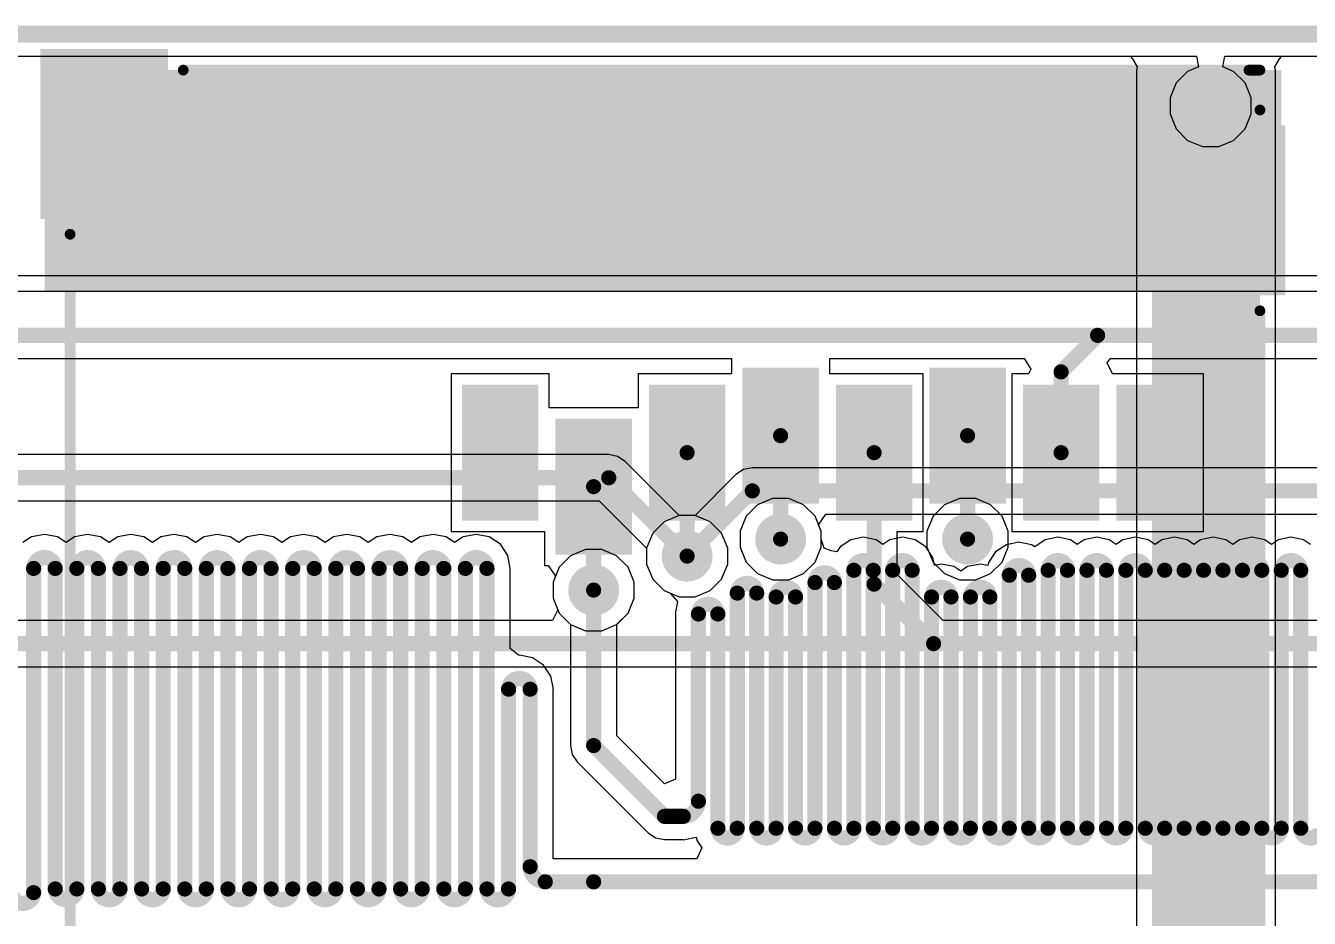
# Model space of a CAD drawing. Header units: inches. Extents: x -3 to 128, y -12 to 41.
# Drawn here: x 15.24 to 30.35, y 22.69 to 33.19 of the extents above; entities that cross this region are included whole.
import ezdxf

# ---------------------------------------------------------------- set-up
doc = ezdxf.new("R2010")
doc.units = ezdxf.units.IN
for name, color, linetype in [('Board Cutout', 216, 'Continuous'), ('Bottom Layer', 5, 'Continuous'), ('Layer 1', 16, 'Continuous'), ('Layer 2', 76, 'Continuous'), ('Top Layer', 1, 'Continuous'), ('Top Overlay', 2, 'Continuous'), ('Top Paste', 8, 'Continuous'), ('Top Solder', 216, 'Continuous'), ('Via Holes', 16, 'Continuous')]:
    doc.layers.add(name, color=color, linetype=linetype)

msp = doc.modelspace()

# ---------------------------------------------------------------- hatches: boundary and pattern name
at = {"layer": 'Bottom Layer'}
h = msp.add_hatch(color=5, dxfattribs=at)
edge = h.paths.add_edge_path()
edge.add_arc((29.185, 32.246), 0.3, 0, 360)
h = msp.add_hatch(color=5, dxfattribs=at)
edge = h.paths.add_edge_path()
edge.add_arc((24.125, 27.15), 0.3, 0, 360)
h = msp.add_hatch(color=5, dxfattribs=at)
edge = h.paths.add_edge_path()
edge.add_arc((26.325, 27.15), 0.3, 0, 360)
h = msp.add_hatch(color=5, dxfattribs=at)
edge = h.paths.add_edge_path()
edge.add_arc((23.025, 26.95), 0.3, 0, 360)
h = msp.add_hatch(color=5, dxfattribs=at)
edge = h.paths.add_edge_path()
edge.add_arc((21.925, 26.55), 0.3, 0, 360)
at = {"layer": 'Layer 1'}
h = msp.add_hatch(color=16, dxfattribs=at)
edge = h.paths.add_edge_path()
edge.add_arc((29.185, 32.246), 0.3, 0, 360)
h = msp.add_hatch(color=16, dxfattribs=at)
edge = h.paths.add_edge_path()
edge.add_arc((24.125, 27.15), 0.3, 0, 360)
h = msp.add_hatch(color=16, dxfattribs=at)
edge = h.paths.add_edge_path()
edge.add_arc((26.325, 27.15), 0.3, 0, 360)
h = msp.add_hatch(color=16, dxfattribs=at)
edge = h.paths.add_edge_path()
edge.add_arc((23.025, 26.95), 0.3, 0, 360)
h = msp.add_hatch(color=16, dxfattribs=at)
edge = h.paths.add_edge_path()
edge.add_arc((21.925, 26.55), 0.3, 0, 360)
at = {"layer": 'Layer 2'}
msp.add_hatch(color=76, dxfattribs=at).paths.add_polyline_path([(29.765, 32.667), (28.495, 32.667), (28.495, 17.466), (29.765, 17.466)])
h = msp.add_hatch(color=76, dxfattribs=at)
edge = h.paths.add_edge_path()
edge.add_arc((29.185, 32.246), 0.3, 0, 360)
h = msp.add_hatch(color=76, dxfattribs=at)
edge = h.paths.add_edge_path()
edge.add_arc((24.125, 27.15), 0.3, 0, 360)
h = msp.add_hatch(color=76, dxfattribs=at)
edge = h.paths.add_edge_path()
edge.add_arc((26.325, 27.15), 0.3, 0, 360)
h = msp.add_hatch(color=76, dxfattribs=at)
edge = h.paths.add_edge_path()
edge.add_arc((23.025, 26.95), 0.3, 0, 360)
h = msp.add_hatch(color=76, dxfattribs=at)
edge = h.paths.add_edge_path()
edge.add_arc((21.925, 26.55), 0.3, 0, 360)
at = {"layer": 'Top Layer'}
for points in [[(16.865, 30.967), (15.465, 30.967), (15.465, 32.867), (16.865, 32.867)], [(30.015, 32.667), (15.465, 32.667), (15.465, 30.067), (30.015, 30.067)], [(30.015, 30.067), (28.615, 30.067), (28.615, 31.967), (30.015, 31.967)], [(24.525, 27.617), (23.725, 27.617), (23.725, 29.117), (24.525, 29.117)], [(26.725, 27.617), (25.925, 27.617), (25.925, 29.117), (26.725, 29.117)], [(21.225, 27.417), (20.425, 27.417), (20.425, 28.917), (21.225, 28.917)], [(23.425, 27.417), (22.625, 27.417), (22.625, 28.917), (23.425, 28.917)], [(25.625, 27.417), (24.825, 27.417), (24.825, 28.917), (25.625, 28.917)], [(27.825, 27.417), (27.025, 27.417), (27.025, 28.917), (27.825, 28.917)], [(28.925, 27.417), (28.125, 27.417), (28.125, 28.917), (28.925, 28.917)], [(22.325, 27.017), (21.525, 27.017), (21.525, 28.517), (22.325, 28.517)]]:
    msp.add_hatch(color=1, dxfattribs=at).paths.add_polyline_path(points)
h = msp.add_hatch(color=1, dxfattribs=at)
edge = h.paths.add_edge_path()
edge.add_arc((29.185, 32.246), 0.3, 0, 360)
h = msp.add_hatch(color=1, dxfattribs=at)
edge = h.paths.add_edge_path()
edge.add_arc((24.125, 27.15), 0.3, 0, 360)
h = msp.add_hatch(color=1, dxfattribs=at)
edge = h.paths.add_edge_path()
edge.add_arc((26.325, 27.15), 0.3, 0, 360)
h = msp.add_hatch(color=1, dxfattribs=at)
edge = h.paths.add_edge_path()
edge.add_arc((23.025, 26.95), 0.3, 0, 360)
h = msp.add_hatch(color=1, dxfattribs=at)
edge = h.paths.add_edge_path()
edge.add_arc((21.925, 26.55), 0.3, 0, 360)
at = {"layer": 'Top Paste'}
for points in [[(16.865, 30.967), (15.465, 30.967), (15.465, 32.867), (16.865, 32.867)], [(30.015, 30.067), (28.615, 30.067), (28.615, 31.967), (30.015, 31.967)], [(24.525, 27.617), (23.725, 27.617), (23.725, 29.117), (24.525, 29.117)], [(26.725, 27.617), (25.925, 27.617), (25.925, 29.117), (26.725, 29.117)], [(21.225, 27.417), (20.425, 27.417), (20.425, 28.917), (21.225, 28.917)], [(23.425, 27.417), (22.625, 27.417), (22.625, 28.917), (23.425, 28.917)], [(25.625, 27.417), (24.825, 27.417), (24.825, 28.917), (25.625, 28.917)], [(27.825, 27.417), (27.025, 27.417), (27.025, 28.917), (27.825, 28.917)], [(28.925, 27.417), (28.125, 27.417), (28.125, 28.917), (28.925, 28.917)], [(22.325, 27.017), (21.525, 27.017), (21.525, 28.517), (22.325, 28.517)]]:
    msp.add_hatch(color=8, dxfattribs=at).paths.add_polyline_path(points)
at = {"layer": 'Top Solder'}
for points in [[(16.915, 30.917), (15.415, 30.917), (15.415, 32.917), (16.915, 32.917)], [(30.065, 30.017), (28.565, 30.017), (28.565, 32.017), (30.065, 32.017)], [(24.575, 27.567), (23.675, 27.567), (23.675, 29.167), (24.575, 29.167)], [(26.775, 27.567), (25.875, 27.567), (25.875, 29.167), (26.775, 29.167)], [(21.275, 27.367), (20.375, 27.367), (20.375, 28.967), (21.275, 28.967)], [(23.475, 27.367), (22.575, 27.367), (22.575, 28.967), (23.475, 28.967)], [(25.675, 27.367), (24.775, 27.367), (24.775, 28.967), (25.675, 28.967)], [(27.875, 27.367), (26.975, 27.367), (26.975, 28.967), (27.875, 28.967)], [(28.975, 27.367), (28.075, 27.367), (28.075, 28.967), (28.975, 28.967)], [(22.375, 26.967), (21.475, 26.967), (21.475, 28.567), (22.375, 28.567)]]:
    msp.add_hatch(color=216, dxfattribs=at).paths.add_polyline_path(points)
at = {"layer": 'Via Holes'}
h = msp.add_hatch(color=7, dxfattribs=at)
edge = h.paths.add_edge_path()
edge.add_arc((29.185, 32.246), 0.15, 0, 360)
h = msp.add_hatch(color=7, dxfattribs=at)
edge = h.paths.add_edge_path()
edge.add_arc((24.125, 27.15), 0.15, 0, 360)
h = msp.add_hatch(color=7, dxfattribs=at)
edge = h.paths.add_edge_path()
edge.add_arc((26.325, 27.15), 0.15, 0, 360)
h = msp.add_hatch(color=7, dxfattribs=at)
edge = h.paths.add_edge_path()
edge.add_arc((23.025, 26.95), 0.15, 0, 360)
h = msp.add_hatch(color=7, dxfattribs=at)
edge = h.paths.add_edge_path()
edge.add_arc((21.925, 26.55), 0.15, 0, 360)

# ---------------------------------------------------------------- linework, layer by layer
at = {"layer": 'Board Cutout', "const_width": 0.2}
msp.add_lwpolyline([(-0.003, 33.09), (59.998, 33.09)], dxfattribs=at)
at = {"layer": 'Bottom Layer'}
for p, q in [((14.113, 32.831), (29.017, 32.831)), ((29.017, 32.831), (29.042, 32.704)), ((29.328, 32.704), (29.353, 32.831)), ((29.353, 32.831), (44.257, 32.831)), ((28.914, 32.651), (28.78, 32.517)), ((29.042, 32.704), (28.914, 32.651)), ((29.455, 32.651), (29.328, 32.704)), ((29.59, 32.517), (29.455, 32.651)), ((28.78, 32.517), (28.707, 32.341)), ((29.662, 32.341), (29.59, 32.517)), ((28.707, 32.341), (28.707, 32.151)), ((29.662, 32.151), (29.662, 32.341)), ((28.707, 32.151), (28.78, 31.975)), ((29.59, 31.975), (29.662, 32.151)), ((28.78, 31.975), (28.914, 31.841)), ((29.455, 31.841), (29.59, 31.975)), ((28.914, 31.841), (29.09, 31.768)), ((29.09, 31.768), (29.28, 31.768)), ((29.28, 31.768), (29.455, 31.841)), ((60.181, 30.248), (12.788, 30.248)), ((12.788, 30.067), (60.181, 30.067)), ((26.054, 27.555), (25.92, 27.42)), ((26.23, 27.628), (26.054, 27.555)), ((26.42, 27.628), (26.23, 27.628)), ((26.595, 27.555), (26.42, 27.628)), ((26.73, 27.42), (26.595, 27.555)), ((22.754, 27.355), (22.62, 27.22)), ((22.93, 27.428), (22.754, 27.355)), ((23.12, 27.428), (22.93, 27.428)), ((23.295, 27.355), (23.12, 27.428)), ((23.43, 27.22), (23.295, 27.355)), ((25.92, 27.42), (25.847, 27.245)), ((26.802, 27.245), (26.73, 27.42)), ((22.62, 27.22), (22.547, 27.045)), ((23.502, 27.045), (23.43, 27.22)), ((25.847, 27.245), (25.847, 27.055)), ((26.802, 27.055), (26.802, 27.245)), ((22.547, 27.045), (22.547, 26.855)), ((23.502, 26.855), (23.502, 27.045)), ((25.847, 27.055), (25.92, 26.879)), ((26.73, 26.879), (26.802, 27.055)), ((21.654, 26.955), (21.52, 26.82)), ((21.83, 27.028), (21.654, 26.955)), ((22.02, 27.028), (21.83, 27.028)), ((22.195, 26.955), (22.02, 27.028)), ((22.33, 26.82), (22.195, 26.955)), ((21.52, 26.82), (21.447, 26.645)), ((22.402, 26.645), (22.33, 26.82)), ((22.547, 26.855), (22.62, 26.679)), ((23.43, 26.679), (23.502, 26.855)), ((25.92, 26.879), (26.054, 26.745)), ((26.054, 26.745), (26.23, 26.672)), ((26.42, 26.672), (26.595, 26.745)), ((26.595, 26.745), (26.73, 26.879)), ((21.447, 26.645), (21.447, 26.455)), ((22.402, 26.455), (22.402, 26.645)), ((22.62, 26.679), (22.754, 26.545)), ((23.295, 26.545), (23.43, 26.679)), ((26.23, 26.672), (26.42, 26.672)), ((21.447, 26.455), (21.52, 26.279)), ((22.33, 26.279), (22.402, 26.455)), ((22.754, 26.545), (22.93, 26.472)), ((22.93, 26.472), (23.12, 26.472)), ((23.12, 26.472), (23.295, 26.545)), ((21.52, 26.279), (21.654, 26.145)), ((21.654, 26.145), (21.83, 26.072)), ((22.02, 26.072), (22.195, 26.145)), ((22.195, 26.145), (22.33, 26.279)), ((21.83, 26.072), (22.02, 26.072))]:
    msp.add_line(p, q, dxfattribs=at)
at = {"layer": 'Layer 1'}
for p, q in [((14.113, 32.831), (29.017, 32.831)), ((29.017, 32.831), (29.042, 32.704)), ((29.328, 32.704), (29.353, 32.831)), ((29.353, 32.831), (44.257, 32.831)), ((28.914, 32.651), (28.78, 32.517)), ((29.042, 32.704), (28.914, 32.651)), ((29.455, 32.651), (29.328, 32.704)), ((29.59, 32.517), (29.455, 32.651)), ((28.78, 32.517), (28.707, 32.341)), ((29.662, 32.341), (29.59, 32.517)), ((28.707, 32.341), (28.707, 32.151)), ((29.662, 32.151), (29.662, 32.341)), ((28.707, 32.151), (28.78, 31.975)), ((29.59, 31.975), (29.662, 32.151)), ((28.78, 31.975), (28.914, 31.841)), ((29.455, 31.841), (29.59, 31.975)), ((28.914, 31.841), (29.09, 31.768)), ((29.09, 31.768), (29.28, 31.768)), ((29.28, 31.768), (29.455, 31.841)), ((22.102, 28.144), (8.707, 28.144)), ((22.206, 28.123), (22.102, 28.144)), ((22.295, 28.064), (22.206, 28.123)), ((22.931, 27.428), (22.295, 28.064)), ((23.687, 27.968), (23.599, 27.909)), ((23.791, 27.988), (23.687, 27.968)), ((37.498, 27.988), (23.791, 27.988)), ((23.599, 27.909), (23.118, 27.428)), ((23.599, 27.909), (23.599, 27.909)), ((9.29, 27.6), (21.99, 27.6)), ((21.99, 27.6), (22.547, 27.043)), ((23.118, 27.428), (22.931, 27.428)), ((24.572, 27.318), (24.657, 27.445)), ((24.657, 27.445), (37.385, 27.445)), ((15.463, 27.206), (15.309, 27.176)), ((15.616, 27.176), (15.463, 27.206)), ((15.971, 27.206), (15.817, 27.176)), ((16.124, 27.176), (15.971, 27.206)), ((16.479, 27.206), (16.325, 27.176)), ((16.632, 27.176), (16.479, 27.206)), ((16.987, 27.206), (16.833, 27.176)), ((17.14, 27.176), (16.987, 27.206)), ((17.495, 27.206), (17.341, 27.176)), ((17.648, 27.176), (17.495, 27.206)), ((18.003, 27.206), (17.849, 27.176)), ((18.156, 27.176), (18.003, 27.206)), ((18.511, 27.206), (18.357, 27.176)), ((18.664, 27.176), (18.511, 27.206)), ((19.019, 27.206), (18.865, 27.176)), ((19.172, 27.176), (19.019, 27.206)), ((19.527, 27.206), (19.373, 27.176)), ((19.68, 27.176), (19.527, 27.206)), ((20.035, 27.206), (19.881, 27.176)), ((20.188, 27.176), (20.035, 27.206)), ((20.543, 27.206), (20.389, 27.176)), ((20.696, 27.176), (20.543, 27.206)), ((24.602, 27.245), (24.572, 27.318)), ((24.602, 27.148), (24.602, 27.245)), ((15.309, 27.176), (15.209, 27.109)), ((15.717, 27.109), (15.616, 27.176)), ((15.817, 27.176), (15.717, 27.109)), ((16.225, 27.109), (16.124, 27.176)), ((16.325, 27.176), (16.225, 27.109)), ((16.733, 27.109), (16.632, 27.176)), ((16.833, 27.176), (16.733, 27.109)), ((17.241, 27.109), (17.14, 27.176)), ((17.341, 27.176), (17.241, 27.109)), ((17.749, 27.109), (17.648, 27.176)), ((17.849, 27.176), (17.749, 27.109)), ((18.257, 27.109), (18.156, 27.176)), ((18.357, 27.176), (18.257, 27.109)), ((18.765, 27.109), (18.664, 27.176)), ((18.865, 27.176), (18.765, 27.109)), ((19.273, 27.109), (19.172, 27.176)), ((19.373, 27.176), (19.273, 27.109)), ((19.781, 27.109), (19.68, 27.176)), ((19.881, 27.176), (19.781, 27.109)), ((20.289, 27.109), (20.188, 27.176)), ((20.389, 27.176), (20.289, 27.109)), ((20.827, 27.089), (20.696, 27.176)), ((20.914, 26.958), (20.827, 27.089)), ((22.547, 27.043), (22.547, 26.855)), ((24.638, 27.042), (24.602, 27.148)), ((24.72, 27.012), (24.638, 27.042)), ((24.826, 27.058), (24.786, 26.999)), ((24.952, 27.142), (24.826, 27.058)), ((25.101, 27.171), (24.952, 27.142)), ((25.249, 27.142), (25.101, 27.171)), ((25.329, 27.088), (25.249, 27.142)), ((25.409, 27.142), (25.329, 27.088)), ((25.558, 27.171), (25.409, 27.142)), ((25.706, 27.142), (25.558, 27.171)), ((25.832, 27.058), (25.706, 27.142)), ((25.917, 26.932), (25.832, 27.058)), ((26.781, 27.083), (26.655, 26.999)), ((26.929, 27.113), (26.781, 27.083)), ((27.078, 27.083), (26.929, 27.113)), ((27.114, 27.059), (27.078, 27.083)), ((27.238, 27.142), (27.114, 27.059)), ((27.387, 27.171), (27.238, 27.142)), ((27.535, 27.142), (27.387, 27.171)), ((27.615, 27.088), (27.535, 27.142)), ((27.695, 27.142), (27.615, 27.088)), ((27.844, 27.171), (27.695, 27.142)), ((27.992, 27.142), (27.844, 27.171)), ((28.072, 27.088), (27.992, 27.142)), ((28.152, 27.142), (28.072, 27.088)), ((28.301, 27.171), (28.152, 27.142)), ((28.45, 27.142), (28.301, 27.171)), ((28.53, 27.088), (28.45, 27.142)), ((28.609, 27.142), (28.53, 27.088)), ((28.758, 27.171), (28.609, 27.142)), ((28.907, 27.142), (28.758, 27.171)), ((28.987, 27.088), (28.907, 27.142)), ((29.067, 27.142), (28.987, 27.088)), ((29.215, 27.171), (29.067, 27.142)), ((29.364, 27.142), (29.215, 27.171)), ((29.444, 27.088), (29.364, 27.142)), ((29.524, 27.142), (29.444, 27.088)), ((29.673, 27.171), (29.524, 27.142)), ((29.821, 27.142), (29.673, 27.171)), ((29.901, 27.088), (29.821, 27.142)), ((29.981, 27.142), (29.901, 27.088)), ((30.13, 27.171), (29.981, 27.142)), ((30.278, 27.142), (30.13, 27.171)), ((30.358, 27.088), (30.278, 27.142)), ((20.944, 26.805), (20.914, 26.958)), ((21.654, 26.955), (21.52, 26.82)), ((21.83, 27.028), (21.654, 26.955)), ((22.02, 27.028), (21.83, 27.028)), ((22.195, 26.955), (22.02, 27.028)), ((22.33, 26.82), (22.195, 26.955)), ((24.786, 26.999), (24.72, 27.012)), ((25.935, 26.841), (25.917, 26.932)), ((26.655, 26.999), (26.57, 26.873)), ((20.942, 25.864), (20.942, 26.805)), ((20.942, 26.805), (20.944, 26.805)), ((21.52, 26.82), (21.447, 26.645)), ((22.402, 26.645), (22.33, 26.82)), ((22.547, 26.855), (22.62, 26.679)), ((26.015, 26.857), (25.935, 26.841)), ((26.164, 26.828), (26.015, 26.857)), ((26.244, 26.774), (26.164, 26.828)), ((26.323, 26.828), (26.244, 26.774)), ((26.472, 26.857), (26.323, 26.828)), ((26.564, 26.839), (26.472, 26.857)), ((26.57, 26.873), (26.564, 26.839)), ((21.447, 26.645), (21.447, 26.455)), ((22.402, 26.455), (22.402, 26.645)), ((22.62, 26.679), (22.754, 26.545)), ((21.447, 26.455), (21.52, 26.279)), ((22.33, 26.279), (22.402, 26.455)), ((22.754, 26.545), (22.825, 26.515)), ((22.825, 26.515), (22.913, 26.417)), ((22.913, 26.417), (22.883, 26.269)), ((21.52, 26.279), (21.653, 26.146)), ((21.653, 26.146), (21.653, 24.721)), ((22.197, 26.146), (22.33, 26.279)), ((22.197, 24.834), (22.197, 26.146)), ((22.883, 26.269), (22.886, 26.269)), ((22.886, 26.269), (22.886, 24.324)), ((21.04, 25.783), (20.942, 25.864)), ((21.051, 25.785), (21.04, 25.783)), ((21.204, 25.755), (21.051, 25.785)), ((21.335, 25.668), (21.204, 25.755)), ((21.422, 25.537), (21.335, 25.668)), ((21.452, 25.384), (21.422, 25.537)), ((21.45, 23.39), (21.45, 25.384)), ((21.45, 25.384), (21.452, 25.384)), ((22.759, 24.272), (22.197, 24.834)), ((21.653, 24.721), (21.673, 24.617)), ((21.673, 24.617), (21.732, 24.529)), ((21.732, 24.529), (22.565, 23.696)), ((22.886, 24.324), (22.759, 24.272)), ((22.565, 23.696), (22.565, 23.696)), ((22.565, 23.696), (22.654, 23.637)), ((22.654, 23.637), (22.758, 23.616)), ((22.758, 23.616), (22.758, 23.616)), ((22.758, 23.616), (22.98, 23.616)), ((22.98, 23.613), (23.133, 23.643)), ((22.98, 23.616), (22.98, 23.613)), ((23.133, 23.643), (23.141, 23.6)), ((23.141, 23.6), (23.197, 23.517)), ((23.197, 23.517), (23.14, 23.39)), ((23.14, 23.39), (21.45, 23.39))]:
    msp.add_line(p, q, dxfattribs=at)
at = {"layer": 'Layer 1', "const_width": 0.178}
for points in [[(8.707, 27.872), (22.102, 27.872)], [(22.102, 27.872), (23.025, 26.95)], [(23.025, 26.95), (23.791, 27.717)], [(23.791, 27.717), (37.498, 27.717)], [(15.336, 22.991), (15.336, 26.805)], [(15.59, 23.034), (15.59, 26.805)], [(15.844, 23.034), (15.844, 26.805)], [(16.098, 23.034), (16.098, 26.805)], [(16.352, 23.034), (16.352, 26.805)], [(16.606, 23.034), (16.606, 26.805)], [(16.86, 23.034), (16.86, 26.805)], [(17.114, 23.034), (17.114, 26.805)], [(17.368, 23.034), (17.368, 26.805)], [(17.622, 23.034), (17.622, 26.805)], [(17.876, 23.034), (17.876, 26.805)], [(18.13, 23.034), (18.13, 26.805)], [(18.384, 23.034), (18.384, 26.805)], [(18.638, 23.034), (18.638, 26.805)], [(18.892, 23.034), (18.892, 26.805)], [(19.146, 23.034), (19.146, 26.805)], [(19.4, 23.034), (19.4, 26.805)], [(19.654, 23.034), (19.654, 26.805)], [(19.908, 23.034), (19.908, 26.805)], [(20.162, 23.034), (20.162, 26.805)], [(20.416, 23.034), (20.416, 26.805)], [(20.67, 23.034), (20.67, 26.805)], [(24.986, 23.748), (24.986, 26.783)], [(25.215, 23.748), (25.215, 26.783)], [(25.443, 23.748), (25.443, 26.783)], [(25.672, 23.748), (25.672, 26.783)], [(26.815, 23.748), (26.815, 26.725)], [(27.044, 23.748), (27.044, 26.725)], [(27.272, 23.748), (27.272, 26.783)], [(27.501, 23.748), (27.501, 26.783)], [(27.729, 23.748), (27.729, 26.783)], [(27.958, 23.748), (27.958, 26.783)], [(28.187, 23.748), (28.187, 26.783)], [(28.415, 23.748), (28.415, 26.783)], [(28.644, 23.748), (28.644, 26.783)], [(28.872, 23.748), (28.872, 26.783)], [(29.101, 23.748), (29.101, 26.783)], [(29.33, 23.748), (29.33, 26.783)], [(29.558, 23.748), (29.558, 26.783)], [(29.787, 23.748), (29.787, 26.783)], [(30.015, 23.748), (30.015, 26.783)], [(30.244, 23.748), (30.244, 26.783)], [(21.925, 24.721), (21.925, 26.55)], [(23.615, 23.748), (23.615, 26.515)], [(23.843, 23.748), (23.843, 26.515)], [(24.529, 23.748), (24.529, 26.639)], [(24.758, 23.748), (24.758, 26.639)], [(24.072, 23.748), (24.072, 26.469)], [(24.3, 23.748), (24.3, 26.469)], [(25.901, 23.748), (25.901, 26.469)], [(26.129, 23.748), (26.129, 26.469)], [(26.358, 23.748), (26.358, 26.469)], [(26.586, 23.748), (26.586, 26.469)], [(23.157, 24.066), (23.157, 26.269)], [(23.386, 23.748), (23.386, 26.269)], [(20.924, 23.034), (20.924, 25.384)], [(21.178, 23.296), (21.178, 25.384)], [(21.925, 24.721), (22.758, 23.888)], [(22.758, 23.888), (22.891, 23.888)], [(22.891, 23.888), (22.98, 23.888)], [(21.356, 23.118), (21.925, 23.118)], [(21.925, 23.118), (66.708, 23.118)]]:
    msp.add_lwpolyline(points, dxfattribs=at)
at = {"layer": 'Layer 1', "const_width": 0.0889}
for points in [[(22.058, 27.872, 1), (22.147, 27.872, 1)], [(22.058, 27.872, 1), (22.147, 27.872, 1)], [(23.747, 27.717, 1), (23.836, 27.717, 1)], [(23.747, 27.717, 1), (23.836, 27.717, 1)], [(22.98, 26.95, 1), (23.069, 26.95, 1)], [(22.98, 26.95, 1), (23.069, 26.95, 1)], [(15.291, 26.805, 1), (15.38, 26.805, 1)], [(15.291, 26.805, 1), (15.38, 26.805, 1)], [(15.545, 26.805, 1), (15.634, 26.805, 1)], [(15.545, 26.805, 1), (15.634, 26.805, 1)], [(15.799, 26.805, 1), (15.888, 26.805, 1)], [(15.799, 26.805, 1), (15.888, 26.805, 1)], [(16.053, 26.805, 1), (16.142, 26.805, 1)], [(16.053, 26.805, 1), (16.142, 26.805, 1)], [(16.307, 26.805, 1), (16.396, 26.805, 1)], [(16.307, 26.805, 1), (16.396, 26.805, 1)], [(16.561, 26.805, 1), (16.65, 26.805, 1)], [(16.561, 26.805, 1), (16.65, 26.805, 1)], [(16.815, 26.805, 1), (16.904, 26.805, 1)], [(16.815, 26.805, 1), (16.904, 26.805, 1)], [(17.069, 26.805, 1), (17.158, 26.805, 1)], [(17.069, 26.805, 1), (17.158, 26.805, 1)], [(17.323, 26.805, 1), (17.412, 26.805, 1)], [(17.323, 26.805, 1), (17.412, 26.805, 1)], [(17.577, 26.805, 1), (17.666, 26.805, 1)], [(17.577, 26.805, 1), (17.666, 26.805, 1)], [(17.831, 26.805, 1), (17.92, 26.805, 1)], [(17.831, 26.805, 1), (17.92, 26.805, 1)], [(18.085, 26.805, 1), (18.174, 26.805, 1)], [(18.085, 26.805, 1), (18.174, 26.805, 1)], [(18.339, 26.805, 1), (18.428, 26.805, 1)], [(18.339, 26.805, 1), (18.428, 26.805, 1)], [(18.593, 26.805, 1), (18.682, 26.805, 1)], [(18.593, 26.805, 1), (18.682, 26.805, 1)], [(18.847, 26.805, 1), (18.936, 26.805, 1)], [(18.847, 26.805, 1), (18.936, 26.805, 1)], [(19.101, 26.805, 1), (19.19, 26.805, 1)], [(19.101, 26.805, 1), (19.19, 26.805, 1)], [(19.355, 26.805, 1), (19.444, 26.805, 1)], [(19.355, 26.805, 1), (19.444, 26.805, 1)], [(19.609, 26.805, 1), (19.698, 26.805, 1)], [(19.609, 26.805, 1), (19.698, 26.805, 1)], [(19.863, 26.805, 1), (19.952, 26.805, 1)], [(19.863, 26.805, 1), (19.952, 26.805, 1)], [(20.117, 26.805, 1), (20.206, 26.805, 1)], [(20.117, 26.805, 1), (20.206, 26.805, 1)], [(20.371, 26.805, 1), (20.46, 26.805, 1)], [(20.371, 26.805, 1), (20.46, 26.805, 1)], [(20.625, 26.805, 1), (20.714, 26.805, 1)], [(20.625, 26.805, 1), (20.714, 26.805, 1)], [(24.942, 26.783, 1), (25.031, 26.783, 1)], [(24.942, 26.783, 1), (25.031, 26.783, 1)], [(25.17, 26.783, 1), (25.259, 26.783, 1)], [(25.17, 26.783, 1), (25.259, 26.783, 1)], [(25.399, 26.783, 1), (25.488, 26.783, 1)], [(25.399, 26.783, 1), (25.488, 26.783, 1)], [(25.628, 26.783, 1), (25.717, 26.783, 1)], [(25.628, 26.783, 1), (25.717, 26.783, 1)], [(26.771, 26.725, 1), (26.86, 26.725, 1)], [(26.771, 26.725, 1), (26.86, 26.725, 1)], [(26.999, 26.725, 1), (27.088, 26.725, 1)], [(26.999, 26.725, 1), (27.088, 26.725, 1)], [(27.228, 26.783, 1), (27.317, 26.783, 1)], [(27.228, 26.783, 1), (27.317, 26.783, 1)], [(27.456, 26.783, 1), (27.545, 26.783, 1)], [(27.456, 26.783, 1), (27.545, 26.783, 1)], [(27.685, 26.783, 1), (27.774, 26.783, 1)], [(27.685, 26.783, 1), (27.774, 26.783, 1)], [(27.914, 26.783, 1), (28.003, 26.783, 1)], [(27.914, 26.783, 1), (28.003, 26.783, 1)], [(28.142, 26.783, 1), (28.231, 26.783, 1)], [(28.142, 26.783, 1), (28.231, 26.783, 1)], [(28.371, 26.783, 1), (28.46, 26.783, 1)], [(28.371, 26.783, 1), (28.46, 26.783, 1)], [(28.599, 26.783, 1), (28.688, 26.783, 1)], [(28.599, 26.783, 1), (28.688, 26.783, 1)], [(28.828, 26.783, 1), (28.917, 26.783, 1)], [(28.828, 26.783, 1), (28.917, 26.783, 1)], [(29.057, 26.783, 1), (29.146, 26.783, 1)], [(29.057, 26.783, 1), (29.146, 26.783, 1)], [(29.285, 26.783, 1), (29.374, 26.783, 1)], [(29.285, 26.783, 1), (29.374, 26.783, 1)], [(29.514, 26.783, 1), (29.603, 26.783, 1)], [(29.514, 26.783, 1), (29.603, 26.783, 1)], [(29.742, 26.783, 1), (29.831, 26.783, 1)], [(29.742, 26.783, 1), (29.831, 26.783, 1)], [(29.971, 26.783, 1), (30.06, 26.783, 1)], [(29.971, 26.783, 1), (30.06, 26.783, 1)], [(30.2, 26.783, 1), (30.289, 26.783, 1)], [(30.2, 26.783, 1), (30.289, 26.783, 1)], [(21.88, 26.55, 1), (21.969, 26.55, 1)], [(23.57, 26.515, 1), (23.659, 26.515, 1)], [(23.57, 26.515, 1), (23.659, 26.515, 1)], [(23.799, 26.515, 1), (23.888, 26.515, 1)], [(23.799, 26.515, 1), (23.888, 26.515, 1)], [(24.485, 26.639, 1), (24.574, 26.639, 1)], [(24.485, 26.639, 1), (24.574, 26.639, 1)], [(24.713, 26.639, 1), (24.802, 26.639, 1)], [(24.713, 26.639, 1), (24.802, 26.639, 1)], [(24.027, 26.469, 1), (24.116, 26.469, 1)], [(24.027, 26.469, 1), (24.116, 26.469, 1)], [(24.256, 26.469, 1), (24.345, 26.469, 1)], [(24.256, 26.469, 1), (24.345, 26.469, 1)], [(25.856, 26.469, 1), (25.945, 26.469, 1)], [(25.856, 26.469, 1), (25.945, 26.469, 1)], [(26.085, 26.469, 1), (26.174, 26.469, 1)], [(26.085, 26.469, 1), (26.174, 26.469, 1)], [(26.313, 26.469, 1), (26.402, 26.469, 1)], [(26.313, 26.469, 1), (26.402, 26.469, 1)], [(26.542, 26.469, 1), (26.631, 26.469, 1)], [(26.542, 26.469, 1), (26.631, 26.469, 1)], [(23.113, 26.269, 1), (23.202, 26.269, 1)], [(23.113, 26.269, 1), (23.202, 26.269, 1)], [(23.342, 26.269, 1), (23.431, 26.269, 1)], [(23.342, 26.269, 1), (23.431, 26.269, 1)], [(20.879, 25.384, 1), (20.968, 25.384, 1)], [(20.879, 25.384, 1), (20.968, 25.384, 1)], [(21.133, 25.384, 1), (21.222, 25.384, 1)], [(21.133, 25.384, 1), (21.222, 25.384, 1)], [(21.88, 24.721, 1), (21.969, 24.721, 1)], [(21.88, 24.721, 1), (21.969, 24.721, 1)], [(23.113, 24.066, 1), (23.202, 24.066, 1)], [(23.113, 24.066, 1), (23.202, 24.066, 1)], [(22.713, 23.888, 1), (22.802, 23.888, 1)], [(22.713, 23.888, 1), (22.802, 23.888, 1)], [(22.846, 23.888, 1), (22.935, 23.888, 1)], [(22.846, 23.888, 1), (22.935, 23.888, 1)], [(22.935, 23.888, 1), (23.024, 23.888, 1)], [(22.935, 23.888, 1), (23.024, 23.888, 1)], [(23.342, 23.748, 1), (23.431, 23.748, 1)], [(23.342, 23.748, 1), (23.431, 23.748, 1)], [(23.57, 23.748, 1), (23.659, 23.748, 1)], [(23.57, 23.748, 1), (23.659, 23.748, 1)], [(23.799, 23.748, 1), (23.888, 23.748, 1)], [(23.799, 23.748, 1), (23.888, 23.748, 1)], [(24.027, 23.748, 1), (24.116, 23.748, 1)], [(24.027, 23.748, 1), (24.116, 23.748, 1)], [(24.256, 23.748, 1), (24.345, 23.748, 1)], [(24.256, 23.748, 1), (24.345, 23.748, 1)], [(24.485, 23.748, 1), (24.574, 23.748, 1)], [(24.485, 23.748, 1), (24.574, 23.748, 1)], [(24.713, 23.748, 1), (24.802, 23.748, 1)], [(24.713, 23.748, 1), (24.802, 23.748, 1)], [(24.942, 23.748, 1), (25.031, 23.748, 1)], [(24.942, 23.748, 1), (25.031, 23.748, 1)], [(25.17, 23.748, 1), (25.259, 23.748, 1)], [(25.17, 23.748, 1), (25.259, 23.748, 1)], [(25.399, 23.748, 1), (25.488, 23.748, 1)], [(25.399, 23.748, 1), (25.488, 23.748, 1)], [(25.628, 23.748, 1), (25.717, 23.748, 1)], [(25.628, 23.748, 1), (25.717, 23.748, 1)], [(25.856, 23.748, 1), (25.945, 23.748, 1)], [(25.856, 23.748, 1), (25.945, 23.748, 1)], [(26.085, 23.748, 1), (26.174, 23.748, 1)], [(26.085, 23.748, 1), (26.174, 23.748, 1)], [(26.313, 23.748, 1), (26.402, 23.748, 1)], [(26.313, 23.748, 1), (26.402, 23.748, 1)], [(26.542, 23.748, 1), (26.631, 23.748, 1)], [(26.542, 23.748, 1), (26.631, 23.748, 1)], [(26.771, 23.748, 1), (26.86, 23.748, 1)], [(26.771, 23.748, 1), (26.86, 23.748, 1)], [(26.999, 23.748, 1), (27.088, 23.748, 1)], [(26.999, 23.748, 1), (27.088, 23.748, 1)], [(27.228, 23.748, 1), (27.317, 23.748, 1)], [(27.228, 23.748, 1), (27.317, 23.748, 1)], [(27.456, 23.748, 1), (27.545, 23.748, 1)], [(27.456, 23.748, 1), (27.545, 23.748, 1)], [(27.685, 23.748, 1), (27.774, 23.748, 1)], [(27.685, 23.748, 1), (27.774, 23.748, 1)], [(27.914, 23.748, 1), (28.003, 23.748, 1)], [(27.914, 23.748, 1), (28.003, 23.748, 1)], [(28.142, 23.748, 1), (28.231, 23.748, 1)], [(28.142, 23.748, 1), (28.231, 23.748, 1)], [(28.371, 23.748, 1), (28.46, 23.748, 1)], [(28.371, 23.748, 1), (28.46, 23.748, 1)], [(28.599, 23.748, 1), (28.688, 23.748, 1)], [(28.599, 23.748, 1), (28.688, 23.748, 1)], [(28.828, 23.748, 1), (28.917, 23.748, 1)], [(28.828, 23.748, 1), (28.917, 23.748, 1)], [(29.057, 23.748, 1), (29.146, 23.748, 1)], [(29.057, 23.748, 1), (29.146, 23.748, 1)], [(29.285, 23.748, 1), (29.374, 23.748, 1)], [(29.285, 23.748, 1), (29.374, 23.748, 1)], [(29.514, 23.748, 1), (29.603, 23.748, 1)], [(29.514, 23.748, 1), (29.603, 23.748, 1)], [(29.742, 23.748, 1), (29.831, 23.748, 1)], [(29.742, 23.748, 1), (29.831, 23.748, 1)], [(29.971, 23.748, 1), (30.06, 23.748, 1)], [(29.971, 23.748, 1), (30.06, 23.748, 1)], [(30.2, 23.748, 1), (30.289, 23.748, 1)], [(30.2, 23.748, 1), (30.289, 23.748, 1)], [(21.133, 23.296, 1), (21.222, 23.296, 1)], [(21.133, 23.296, 1), (21.222, 23.296, 1)], [(15.545, 23.034, 1), (15.634, 23.034, 1)], [(15.545, 23.034, 1), (15.634, 23.034, 1)], [(15.799, 23.034, 1), (15.888, 23.034, 1)], [(15.799, 23.034, 1), (15.888, 23.034, 1)], [(16.053, 23.034, 1), (16.142, 23.034, 1)], [(16.053, 23.034, 1), (16.142, 23.034, 1)], [(16.307, 23.034, 1), (16.396, 23.034, 1)], [(16.307, 23.034, 1), (16.396, 23.034, 1)], [(16.561, 23.034, 1), (16.65, 23.034, 1)], [(16.561, 23.034, 1), (16.65, 23.034, 1)], [(16.815, 23.034, 1), (16.904, 23.034, 1)], [(16.815, 23.034, 1), (16.904, 23.034, 1)], [(17.069, 23.034, 1), (17.158, 23.034, 1)], [(17.069, 23.034, 1), (17.158, 23.034, 1)], [(17.323, 23.034, 1), (17.412, 23.034, 1)], [(17.323, 23.034, 1), (17.412, 23.034, 1)], [(17.577, 23.034, 1), (17.666, 23.034, 1)], [(17.577, 23.034, 1), (17.666, 23.034, 1)], [(17.831, 23.034, 1), (17.92, 23.034, 1)], [(17.831, 23.034, 1), (17.92, 23.034, 1)], [(18.085, 23.034, 1), (18.174, 23.034, 1)], [(18.085, 23.034, 1), (18.174, 23.034, 1)], [(18.339, 23.034, 1), (18.428, 23.034, 1)], [(18.339, 23.034, 1), (18.428, 23.034, 1)], [(18.593, 23.034, 1), (18.682, 23.034, 1)], [(18.593, 23.034, 1), (18.682, 23.034, 1)], [(18.847, 23.034, 1), (18.936, 23.034, 1)], [(18.847, 23.034, 1), (18.936, 23.034, 1)], [(19.101, 23.034, 1), (19.19, 23.034, 1)], [(19.101, 23.034, 1), (19.19, 23.034, 1)], [(19.355, 23.034, 1), (19.444, 23.034, 1)], [(19.355, 23.034, 1), (19.444, 23.034, 1)], [(19.609, 23.034, 1), (19.698, 23.034, 1)], [(19.609, 23.034, 1), (19.698, 23.034, 1)], [(19.863, 23.034, 1), (19.952, 23.034, 1)], [(19.863, 23.034, 1), (19.952, 23.034, 1)], [(20.117, 23.034, 1), (20.206, 23.034, 1)], [(20.117, 23.034, 1), (20.206, 23.034, 1)], [(20.371, 23.034, 1), (20.46, 23.034, 1)], [(20.371, 23.034, 1), (20.46, 23.034, 1)], [(20.625, 23.034, 1), (20.714, 23.034, 1)], [(20.625, 23.034, 1), (20.714, 23.034, 1)], [(20.879, 23.034, 1), (20.968, 23.034, 1)], [(20.879, 23.034, 1), (20.968, 23.034, 1)], [(21.311, 23.118, 1), (21.4, 23.118, 1)], [(21.311, 23.118, 1), (21.4, 23.118, 1)], [(21.88, 23.118, 1), (21.969, 23.118, 1)], [(21.88, 23.118, 1), (21.969, 23.118, 1)], [(15.291, 22.991, 1), (15.38, 22.991, 1)], [(15.291, 22.991, 1), (15.38, 22.991, 1)]]:
    msp.add_lwpolyline(points, format="xyb", close=True, dxfattribs=at)
at = {"layer": 'Layer 1', "const_width": 0.178}
for points in [[(15.336, 26.805, -1), (15.59, 26.805)], [(15.844, 26.805, -1), (16.098, 26.805)], [(16.352, 26.805, -1), (16.606, 26.805)], [(16.86, 26.805, -1), (17.114, 26.805)], [(17.368, 26.805, -1), (17.622, 26.805)], [(17.876, 26.805, -1), (18.13, 26.805)], [(18.384, 26.805, -1), (18.638, 26.805)], [(18.892, 26.805, -1), (19.146, 26.805)], [(19.4, 26.805, -1), (19.654, 26.805)], [(19.908, 26.805, -1), (20.162, 26.805)], [(20.416, 26.805, -1), (20.67, 26.805)], [(24.986, 26.783, -1), (25.215, 26.783)], [(25.443, 26.783, -1), (25.672, 26.783)], [(26.815, 26.725, -1), (27.044, 26.725)], [(27.272, 26.783, -1), (27.501, 26.783)], [(27.729, 26.783, -1), (27.958, 26.783)], [(28.187, 26.783, -1), (28.415, 26.783)], [(28.644, 26.783, -1), (28.872, 26.783)], [(29.101, 26.783, -1), (29.33, 26.783)], [(29.558, 26.783, -1), (29.787, 26.783)], [(30.015, 26.783, -1), (30.244, 26.783)], [(24.529, 26.639, -1), (24.758, 26.639)], [(23.615, 26.515, -1), (23.843, 26.515)], [(24.072, 26.469, -1), (24.3, 26.469)], [(25.901, 26.469, -1), (26.129, 26.469)], [(26.358, 26.469, -1), (26.586, 26.469)], [(23.157, 26.269, -1), (23.386, 26.269)], [(20.924, 25.384, -1), (21.178, 25.384)], [(23.157, 24.066, -0.414214), (22.98, 23.888)], [(23.615, 23.748, -1), (23.386, 23.748)], [(24.072, 23.748, -1), (23.843, 23.748)], [(24.529, 23.748, -1), (24.3, 23.748)], [(24.986, 23.748, -1), (24.758, 23.748)], [(25.443, 23.748, -1), (25.215, 23.748)], [(25.901, 23.748, -1), (25.672, 23.748)], [(26.358, 23.748, -1), (26.129, 23.748)], [(26.815, 23.748, -1), (26.586, 23.748)], [(27.272, 23.748, -1), (27.044, 23.748)], [(27.729, 23.748, -1), (27.501, 23.748)], [(28.187, 23.748, -1), (27.958, 23.748)], [(28.644, 23.748, -1), (28.415, 23.748)], [(29.101, 23.748, -1), (28.872, 23.748)], [(29.558, 23.748, -1), (29.33, 23.748)], [(30.015, 23.748, -1), (29.787, 23.748)], [(30.473, 23.748, -1), (30.244, 23.748)], [(21.356, 23.118, -0.414214), (21.178, 23.296)], [(15.844, 23.034, -1), (15.59, 23.034)], [(16.352, 23.034, -1), (16.098, 23.034)], [(16.86, 23.034, -1), (16.606, 23.034)], [(17.368, 23.034, -1), (17.114, 23.034)], [(17.876, 23.034, -1), (17.622, 23.034)], [(18.384, 23.034, -1), (18.13, 23.034)], [(18.892, 23.034, -1), (18.638, 23.034)], [(19.4, 23.034, -1), (19.146, 23.034)], [(19.908, 23.034, -1), (19.654, 23.034)], [(20.416, 23.034, -1), (20.162, 23.034)], [(20.924, 23.034, -1), (20.67, 23.034)], [(15.336, 22.991, -1), (15.082, 22.991)]]:
    msp.add_lwpolyline(points, format="xyb", dxfattribs=at)
at = {"layer": 'Layer 2'}
for p, q in [((14.782, 32.831), (28.238, 32.831)), ((28.238, 32.831), (28.266, 32.801)), ((28.266, 32.801), (28.321, 32.704)), ((29.938, 32.704), (29.993, 32.801)), ((29.993, 32.801), (30.022, 32.831)), ((30.022, 32.831), (43.478, 32.831)), ((28.321, 32.704), (28.313, 32.667)), ((28.313, 32.667), (28.313, 18.962)), ((29.946, 32.667), (29.938, 32.704)), ((29.946, 17.466), (29.946, 32.667)), ((23.854, 27.555), (23.72, 27.42)), ((24.03, 27.628), (23.854, 27.555)), ((24.22, 27.628), (24.03, 27.628)), ((24.395, 27.555), (24.22, 27.628)), ((24.53, 27.42), (24.395, 27.555)), ((26.054, 27.555), (25.92, 27.42)), ((26.23, 27.628), (26.054, 27.555)), ((26.42, 27.628), (26.23, 27.628)), ((26.595, 27.555), (26.42, 27.628)), ((26.73, 27.42), (26.595, 27.555)), ((22.754, 27.355), (22.62, 27.22)), ((22.93, 27.428), (22.754, 27.355)), ((23.12, 27.428), (22.93, 27.428)), ((23.295, 27.355), (23.12, 27.428)), ((23.43, 27.22), (23.295, 27.355)), ((23.72, 27.42), (23.647, 27.245)), ((24.602, 27.245), (24.53, 27.42)), ((25.92, 27.42), (25.847, 27.245)), ((26.802, 27.245), (26.73, 27.42)), ((22.62, 27.22), (22.547, 27.045)), ((23.502, 27.045), (23.43, 27.22)), ((23.647, 27.245), (23.647, 27.055)), ((24.602, 27.055), (24.602, 27.245)), ((25.847, 27.245), (25.847, 27.055)), ((26.802, 27.055), (26.802, 27.245)), ((22.547, 27.045), (22.547, 26.855)), ((23.502, 26.855), (23.502, 27.045)), ((23.647, 27.055), (23.72, 26.879)), ((24.53, 26.879), (24.602, 27.055)), ((25.847, 27.055), (25.92, 26.879)), ((26.73, 26.879), (26.802, 27.055)), ((21.654, 26.955), (21.52, 26.82)), ((21.83, 27.028), (21.654, 26.955)), ((22.02, 27.028), (21.83, 27.028)), ((22.195, 26.955), (22.02, 27.028)), ((22.33, 26.82), (22.195, 26.955)), ((21.52, 26.82), (21.447, 26.645)), ((22.402, 26.645), (22.33, 26.82)), ((22.547, 26.855), (22.62, 26.679)), ((23.43, 26.679), (23.502, 26.855)), ((23.72, 26.879), (23.854, 26.745)), ((23.854, 26.745), (24.03, 26.672)), ((24.22, 26.672), (24.395, 26.745)), ((24.395, 26.745), (24.53, 26.879)), ((25.92, 26.879), (26.054, 26.745)), ((26.054, 26.745), (26.23, 26.672)), ((26.42, 26.672), (26.595, 26.745)), ((26.595, 26.745), (26.73, 26.879)), ((21.447, 26.645), (21.447, 26.455)), ((22.402, 26.455), (22.402, 26.645)), ((22.62, 26.679), (22.754, 26.545)), ((23.295, 26.545), (23.43, 26.679)), ((24.03, 26.672), (24.22, 26.672)), ((26.23, 26.672), (26.42, 26.672)), ((21.447, 26.455), (21.52, 26.279)), ((22.33, 26.279), (22.402, 26.455)), ((22.754, 26.545), (22.93, 26.472)), ((22.93, 26.472), (23.12, 26.472)), ((23.12, 26.472), (23.295, 26.545)), ((21.52, 26.279), (21.654, 26.145)), ((21.654, 26.145), (21.83, 26.072)), ((22.02, 26.072), (22.195, 26.145)), ((22.195, 26.145), (22.33, 26.279)), ((21.83, 26.072), (22.02, 26.072))]:
    msp.add_line(p, q, dxfattribs=at)
at = {"layer": 'Top Layer'}
for p, q in [((12.928, 29.275), (23.547, 29.275)), ((23.547, 29.275), (23.547, 29.095)), ((24.702, 29.095), (24.702, 29.275)), ((24.702, 29.275), (26.991, 29.275)), ((26.991, 29.275), (27.069, 29.148)), ((27.966, 29.222), (28.007, 29.275)), ((28.028, 29.095), (27.966, 29.222)), ((28.007, 29.275), (38.787, 29.275)), ((21.402, 29.095), (20.247, 29.095)), ((20.247, 29.095), (20.247, 27.239)), ((21.402, 28.695), (21.402, 29.095)), ((23.547, 29.095), (22.447, 29.095)), ((22.447, 29.095), (22.447, 28.695)), ((25.802, 29.095), (24.702, 29.095)), ((25.802, 27.239), (25.802, 29.095)), ((27.041, 29.095), (26.847, 29.095)), ((26.847, 29.095), (26.847, 27.239)), ((27.069, 29.148), (27.041, 29.095)), ((29.102, 29.095), (28.028, 29.095)), ((29.102, 27.239), (29.102, 29.095)), ((22.447, 28.695), (21.402, 28.695)), ((20.247, 27.239), (21.347, 27.239)), ((21.347, 27.239), (21.347, 26.839)), ((25.497, 26.733), (25.497, 27.239)), ((25.497, 27.239), (25.802, 27.239)), ((26.847, 27.239), (29.102, 27.239)), ((21.347, 26.839), (21.39, 26.839)), ((21.39, 26.839), (21.475, 26.712)), ((21.475, 26.712), (21.447, 26.645)), ((21.447, 26.645), (21.447, 26.455)), ((26.037, 26.192), (25.497, 26.733)), ((21.447, 26.455), (21.503, 26.319)), ((21.503, 26.319), (21.441, 26.192)), ((21.441, 26.192), (10.907, 26.192)), ((36.681, 26.192), (26.037, 26.192)), ((10.794, 25.648), (54.932, 25.648))]:
    msp.add_line(p, q, dxfattribs=at)
at = {"layer": 'Top Layer', "const_width": 0.178}
for points in [[(12.466, 29.547), (27.855, 29.547)], [(27.425, 29.117), (27.855, 29.547)], [(27.855, 29.547), (42.997, 29.547)], [(27.425, 28.167), (27.425, 29.117)], [(24.125, 27.15), (24.125, 28.367)], [(26.325, 27.15), (26.325, 28.367)], [(23.025, 26.95), (23.025, 28.167)], [(25.225, 26.62), (25.225, 28.167)], [(21.925, 26.55), (21.925, 27.767)], [(25.225, 26.62), (25.925, 25.92)], [(10.794, 25.92), (25.925, 25.92)], [(25.925, 25.92), (54.932, 25.92)]]:
    msp.add_lwpolyline(points, dxfattribs=at)
at = {"layer": 'Top Layer', "const_width": 0.0889}
for points in [[(27.81, 29.547, 1), (27.899, 29.547, 1)], [(27.81, 29.547, 1), (27.899, 29.547, 1)], [(27.81, 29.547, 1), (27.899, 29.547, 1)], [(27.38, 29.117, 1), (27.469, 29.117, 1)], [(27.38, 29.117, 1), (27.469, 29.117, 1)], [(24.08, 28.367, 1), (24.169, 28.367, 1)], [(26.28, 28.367, 1), (26.369, 28.367, 1)], [(22.98, 28.167, 1), (23.069, 28.167, 1)], [(25.18, 28.167, 1), (25.269, 28.167, 1)], [(27.38, 28.167, 1), (27.469, 28.167, 1)], [(21.88, 27.767, 1), (21.969, 27.767, 1)], [(24.08, 27.15, 1), (24.169, 27.15, 1)], [(26.28, 27.15, 1), (26.369, 27.15, 1)], [(22.98, 26.95, 1), (23.069, 26.95, 1)], [(21.88, 26.55, 1), (21.969, 26.55, 1)], [(25.18, 26.62, 1), (25.269, 26.62, 1)], [(25.18, 26.62, 1), (25.269, 26.62, 1)], [(25.88, 25.92, 1), (25.969, 25.92, 1)], [(25.88, 25.92, 1), (25.969, 25.92, 1)], [(25.88, 25.92, 1), (25.969, 25.92, 1)]]:
    msp.add_lwpolyline(points, format="xyb", close=True, dxfattribs=at)
at = {"layer": 'Top Overlay', "const_width": 0.127}
for points in [[(17.096, 32.667), (29.636, 32.667)], [(29.636, 32.667), (29.765, 32.667)], [(29.765, 32.198), (29.765, 32.667)], [(15.765, 17.466), (15.765, 30.736)], [(29.765, 17.717), (29.765, 29.836)]]:
    msp.add_lwpolyline(points, dxfattribs=at)
at = {"layer": 'Top Overlay', "const_width": 0.0635}
for points in [[(17.064, 32.667, 1), (17.127, 32.667, 1)], [(29.604, 32.667, 1), (29.667, 32.667, 1)], [(29.604, 32.667, 1), (29.667, 32.667, 1)], [(29.733, 32.667, 1), (29.796, 32.667, 1)], [(29.733, 32.667, 1), (29.796, 32.667, 1)], [(29.733, 32.198, 1), (29.796, 32.198, 1)], [(15.733, 30.736, 1), (15.796, 30.736, 1)], [(29.733, 29.836, 1), (29.796, 29.836, 1)]]:
    msp.add_lwpolyline(points, format="xyb", close=True, dxfattribs=at)

doc.saveas('drawing.dxf')
